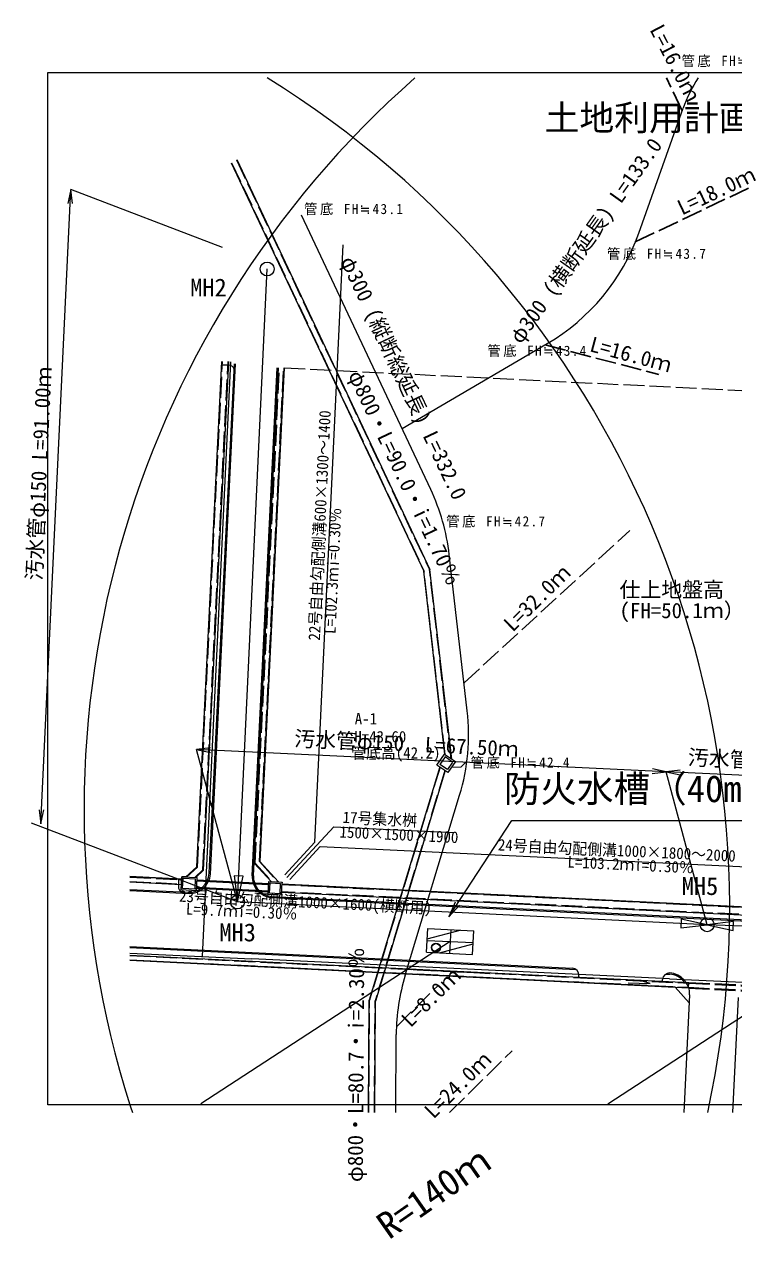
# Model space of a CAD drawing. Units: millimetres on the paper. Extents: x -6 to 420, y -39 to 310.
# Drawn here: x -5.7 to 197.9, y -38.6 to 310.2 of the extents above; entities that cross this region are included whole.
import ezdxf
from ezdxf.enums import TextEntityAlignment as Align

# ---------------------------------------------------------------- set-up
doc = ezdxf.new("R2010")
doc.units = ezdxf.units.MM
doc.linetypes.add('DASHED', pattern=[7.5, 6, -1.5])
for name, color, linetype, lineweight in [('_0-3_①．雨水', 7, 'Continuous', 9), ('_0-5_②．汚水', 7, 'Continuous', 9), ('①．道路', 7, 'Continuous', 9), ('①．雨水', 7, 'Continuous', 9), ('②．汚水', 3, 'Continuous', 9), ('③．地下', 7, 'Continuous', 9), ('⑥．新設', 5, 'Continuous', 9), ('⑦．防火', 1, 'Continuous', 9), ('造成地', 7, 'Continuous', 9)]:
    doc.layers.add(name, color=color, linetype=linetype, lineweight=lineweight)
doc.styles.add('ＭＳ ゴシック', font='')
doc.styles.get('ＭＳ ゴシック').set_extended_font_data('MS Gothic')

msp = doc.modelspace()

# ---------------------------------------------------------------- linework, layer by layer
at = {"layer": '_0-3_①．雨水'}
for p, q in [((77.608, 75.245), (85.766, 246.787)), ((69.625, 65.139), (83.138, 79.647)), ((83.138, 79.647), (117.59, 78.008)), ((69.056, 65.864), (77.608, 75.245)), ((70.521, 64.529), (79.198, 74.047)), ((79.198, 74.047), (258.833, 65.504))]:
    msp.add_line(p, q, dxfattribs=at)
at = {"layer": '_0-5_②．汚水'}
for p, q in [((-1.01, 80.567), (7.656, 262.672)), ((7.656, 262.672), (6.8, 258.708)), ((51.174, 246.041), (7.656, 262.672)), ((8.132, 258.645), (7.656, 262.672)), ((47.741, 102.376), (43.714, 101.9)), ((55.452, 58.093), (43.714, 101.9)), ((178.52, 95.485), (43.714, 101.9)), ((43.714, 101.9), (47.678, 101.044)), ((174.493, 95.009), (178.52, 95.485)), ((178.52, 95.485), (174.556, 96.341)), ((182.547, 95.961), (178.52, 95.485)), ((190.289, 51.562), (178.52, 95.485)), ((256.357, 91.781), (178.52, 95.485)), ((178.52, 95.485), (182.484, 94.629)), ((-1.486, 84.595), (-1.01, 80.567)), ((-1.01, 80.567), (-0.154, 84.531)), ((55.452, 58.093), (-3.69, 80.695))]:
    msp.add_line(p, q, dxfattribs=at)
at = {"layer": '①．道路'}
for p, q in [((52.58, 212.278), (50.891, 212.308)), ((52.891, 212.263), (52.552, 212.28)), ((43.785, 68.153), (40.627, 65.291)), ((61.885, 69.74), (67.202, 63.871)), ((39.408, 64.64), (24.579, 65.371)), ((38.585, 61.988), (38.665, 64.677)), ((39.443, 65.35), (39.408, 64.64)), ((40.627, 65.291), (39.443, 65.35)), ((67.202, 63.871), (68.243, 63.82)), ((68.243, 63.82), (68.214, 63.22)), ((68.214, 63.22), (274.37, 53.058)), ((24.579, 61.727), (41.168, 60.909)), ((24.579, 61.367), (41.567, 60.529)), ((65.378, 59.355), (419.823, 41.883)), ((65.395, 59.715), (419.841, 42.242)), ((24.579, 45.352), (151.557, 39.106)), ((24.579, 44.987), (152.707, 38.671)), ((181.08, 33.628), (24.579, 41.343)), ((153.439, 36.669), (153.456, 37.01)), ((177.409, 35.471), (177.426, 35.812)), ((178.36, 37.406), (179.504, 37.35)), ((185.108, 29.182), (181.08, 33.628)), ((185.221, 31.421), (183.555, -2.376)), ((199.198, 30.634), (197.57, -2.376))]:
    msp.add_line(p, q, dxfattribs=at)
for centre, radius, start, end in [((52.793, 210.266), 2, 357.17781, 87.1843), ((41.513, 66.739), 5.84, 266.62102, 356.61314), ((41.702, 66.53), 6.002, 268.70804, 355.64758), ((65.673, 65.348), 6, 177.17781, 267.17781), ((65.673, 65.348), 5.64, 177.17781, 267.17781), ((40.494, 62.585), 2, 194.63542, 267.17781), ((151.458, 37.109), 2, 357.17781, 87.17781), ((179.423, 35.712), 2, 87.17781, 177.13799), ((179.226, 31.717), 5.64, 37.63925, 87.17781), ((179.226, 31.717), 6, 357.17781, 87.17781)]:
    msp.add_arc(centre, radius, start, end, dxfattribs=at)
at = {"layer": '①．雨水'}
for p, q in [((43.785, 68.153), (50.94, 213.309)), ((61.885, 69.74), (68.872, 211.475)), ((40.627, 65.291), (43.785, 68.153)), ((43.452, 65.152), (45.741, 67.227)), ((60.356, 69.193), (65.084, 63.975)), ((61.885, 69.74), (67.202, 63.871)), ((24.579, 65.371), (39.408, 64.64)), ((24.579, 63.87), (39.334, 63.142)), ((39.256, 61.554), (39.443, 65.35)), ((39.443, 65.35), (43.838, 65.133)), ((39.675, 61.934), (39.823, 64.93)), ((39.823, 64.93), (43.418, 64.753)), ((43.271, 61.757), (43.418, 64.753)), ((43.65, 61.338), (43.838, 65.133)), ((43.788, 64.134), (64.404, 63.118)), ((43.803, 64.424), (64.419, 63.408)), ((64.261, 60.211), (64.448, 64.007)), ((64.448, 64.007), (68.243, 63.82)), ((64.68, 60.591), (64.828, 63.588)), ((64.828, 63.588), (67.824, 63.44)), ((67.676, 60.444), (67.824, 63.44)), ((68.056, 60.024), (68.243, 63.82)), ((274.37, 53.058), (68.214, 63.22)), ((43.65, 61.338), (39.256, 61.554)), ((43.271, 61.757), (39.675, 61.934)), ((43.685, 62.047), (64.301, 61.03)), ((43.7, 62.336), (64.316, 61.32)), ((68.056, 60.024), (64.261, 60.211)), ((67.676, 60.444), (64.68, 60.591)), ((274.252, 50.661), (68.096, 60.823)), ((24.579, 42.845), (184.984, 34.937)), ((24.579, 41.343), (184.91, 33.439)), ((167.59, 34.925), (173.863, 34.704)), ((173.863, 34.704), (171.944, 35.226)), ((184.906, 33.359), (184.988, 35.017))]:
    msp.add_line(p, q, dxfattribs=at)
at = {"layer": '①．雨水', "linetype": 'DASHED'}
for p, q in [((45.546, 67.319), (52.742, 213.295)), ((61.732, 69.685), (68.722, 211.483)), ((40.909, 65.277), (43.98, 68.06)), ((43.169, 65.166), (45.546, 67.319)), ((60.509, 69.248), (65.295, 63.965)), ((61.732, 69.685), (66.99, 63.881)), ((24.579, 65.221), (39.401, 64.491)), ((24.579, 64.02), (39.342, 63.292)), ((274.36, 52.858), (68.204, 63.021)), ((274.262, 50.86), (68.106, 61.023)), ((24.579, 42.694), (184.976, 34.787)), ((24.579, 41.493), (184.917, 33.589)), ((104.301, 38.76), (127.829, 37.6)), ((184.988, 35.017), (204.468, 34.057)), ((184.906, 33.359), (204.386, 32.399)), ((184.917, 33.589), (204.398, 32.629)), ((184.976, 34.787), (204.457, 33.827))]:
    msp.add_line(p, q, dxfattribs=at)
at = {"layer": '②．汚水'}
for p, q in [((59.744, 149.986), (63.953, 239.881)), ((55.441, 58.093), (59.744, 149.986)), ((54.543, 65.643), (55.441, 58.093)), ((57.04, 65.526), (54.543, 65.643)), ((55.441, 58.093), (57.04, 65.526)), ((190.273, 51.562), (55.441, 58.093)), ((182.843, 53.174), (182.722, 50.677)), ((190.273, 51.562), (182.843, 53.174)), ((197.824, 52.448), (190.273, 51.562)), ((197.703, 49.951), (197.824, 52.448)), ((182.722, 50.677), (190.273, 51.562)), ((267.959, 48.378), (190.273, 51.562)), ((190.273, 51.562), (197.703, 49.951))]:
    msp.add_line(p, q, dxfattribs=at)
for centre in [(63.953, 239.881), (55.441, 58.093), (190.273, 51.562)]:
    msp.add_circle(centre, 2, dxfattribs=at)
at = {"layer": '③．地下', "linetype": 'DASHED', "lineweight": 25}
for p, q in [((183.082, 285.314), (178.593, 294.744)), ((169.643, 247.64), (202.558, 263.309)), ((143.766, 218.109), (176.38, 209.566)), ((120.475, 120.988), (168.097, 164.817)), ((101.073, 22.287), (112.929, 33.996)), ((116.31, -2.376), (134.252, 15.344))]:
    msp.add_line(p, q, dxfattribs=at)
at = {"layer": '③．地下'}
for p, q in [((170.609, 250.175), (183.332, 286.02)), ((110.912, 176.588), (73.802, 255.376)), ((102.675, 194.076), (144.357, 218.455)), ((121.396, 112.976), (116.239, 157.868)), ((121.252, 98.53), (119.606, 96.78)), ((119.606, 96.78), (116.828, 96.677)), ((103.584, 37.047), (119.22, 88.766)), ((100.878, -2.376), (101.017, 20.057))]:
    msp.add_line(p, q, dxfattribs=at)
at = {"layer": '③．地下', "color": 3}
for p, q in [((53.674, 270.325), (108.898, 153.076)), ((55.236, 271.326), (110.692, 153.587)), ((116.945, 99.146), (110.692, 153.587)), ((114.935, 100.52), (108.898, 153.076)), ((112.718, 97.432), (114.863, 100.569)), ((115.02, 99.735), (113.552, 97.589)), ((114.863, 100.569), (118, 98.424)), ((117.166, 98.268), (115.02, 99.735)), ((117.166, 98.268), (115.698, 96.121)), ((118, 98.424), (115.855, 95.287)), ((113.49, 96.904), (93.239, 29.92)), ((115.083, 95.815), (95.077, 29.643)), ((115.855, 95.287), (112.718, 97.432)), ((115.698, 96.121), (113.552, 97.589)), ((93.038, -2.376), (93.239, 29.92)), ((94.878, -2.376), (95.077, 29.643))]:
    msp.add_line(p, q, dxfattribs=at)
at = {"layer": '③．地下', "linetype": 'DASHED'}
for p, q in [((53.776, 270.39), (109.015, 153.11)), ((55.134, 271.26), (110.575, 153.553)), ((116.814, 99.235), (110.575, 153.553)), ((115.066, 100.43), (109.015, 153.11)), ((113.594, 96.833), (93.359, 29.902)), ((114.979, 95.886), (94.957, 29.661)), ((93.158, -2.376), (93.359, 29.902)), ((94.758, -2.376), (94.957, 29.661))]:
    msp.add_line(p, q, dxfattribs=at)
at = {"layer": '③．地下'}
for centre, radius, start, end in [((221.028, 272.639), 40, 146.45334, 160.4566), ((114.065, 270.247), 60, 300.32236, 340.4566), ((56.631, 151.022), 60, 6.55215, 25.22054), ((61.787, 106.13), 60, 343.17842, 6.55215), ((161.016, 19.683), 60, 163.17842, 179.64307)]:
    msp.add_arc(centre, radius, start, end, dxfattribs=at)
at = {"layer": '⑥．新設'}
for p, q in [((53.467, 213.259), (45.342, 42.415)), ((24.579, 43.402), (59.546, 41.739)), ((179.484, 36.035), (59.546, 41.739)), ((179.484, 36.035), (200.46, 35.037))]:
    msp.add_line(p, q, dxfattribs=at)
at = {"layer": '⑦．防火', "color": 5}
for p, q in [((291.433, 84.632), (161.753, 0.067)), ((116.479, 46.747), (44.977, 0.121))]:
    msp.add_line(p, q, dxfattribs=at)
at = {"layer": '⑦．防火', "color": 7}
for p, q in [((116.082, 53.857), (134.159, 81.461)), ((134.159, 81.461), (179.418, 81.463)), ((179.418, 81.463), (215.909, 81.464)), ((117.919, 58.033), (116.082, 53.857)), ((116.082, 53.857), (119.174, 57.211))]:
    msp.add_line(p, q, dxfattribs=at)
at = {"layer": '⑦．防火'}
for p, q in [((109.713, 43.671), (110.048, 50.475)), ((109.9, 47.475), (119.323, 50.017)), ((110.048, 50.475), (123.245, 49.824)), ((116.646, 50.149), (116.311, 43.345)), ((122.909, 43.02), (123.245, 49.824)), ((109.881, 47.073), (123.077, 46.422)), ((113.409, 43.489), (123.061, 46.093)), ((109.713, 43.671), (122.909, 43.02))]:
    msp.add_line(p, q, dxfattribs=at)
for radius in [1.3, 1.16]:
    msp.add_circle((112.428, 45.005), radius, dxfattribs=at)
at = {"layer": '⑦．防火', "color": 5}
for centre, start, end in [((291.433, 84.632), 131.37495, 197.62669), ((-83.282, 56.595), 347.84175, 58.26942), ((291.433, 84.632), 197.62669, 198.104)]:
    msp.add_arc(centre, 280, start, end, dxfattribs=at)
at = {"layer": '造成地'}
for p, q in [((0.989, 296.287), (419.911, 296.287)), ((0.989, -0.13), (0.989, 296.287)), ((45.741, 67.226), (52.942, 213.285)), ((47.342, 66.394), (54.554, 212.677)), ((47.687, 66.074), (54.913, 212.659)), ((52.573, 212.279), (50.884, 212.308)), ((52.884, 212.264), (52.544, 212.28)), ((52.884, 212.264), (52.544, 212.28)), ((52.891, 212.263), (52.552, 212.28)), ((59.68, 65.643), (66.872, 211.523)), ((60.04, 65.626), (67.231, 211.505)), ((68.872, 211.475), (61.885, 69.74)), ((43.785, 68.153), (40.627, 65.291)), ((40.627, 65.291), (43.785, 68.152)), ((43.452, 65.152), (45.741, 67.226)), ((60.356, 69.193), (65.084, 63.975)), ((61.885, 69.74), (67.202, 63.871)), ((61.885, 69.74), (67.202, 63.871)), ((39.408, 64.64), (24.579, 65.371)), ((24.579, 65.371), (39.408, 64.64)), ((24.579, 63.869), (39.334, 63.142)), ((38.578, 61.989), (38.657, 64.677)), ((39.256, 61.554), (39.443, 65.349)), ((39.443, 65.35), (39.408, 64.64)), ((40.627, 65.291), (39.443, 65.35)), ((39.443, 65.349), (43.838, 65.133)), ((39.675, 61.934), (39.823, 64.93)), ((39.823, 64.93), (43.418, 64.753)), ((43.271, 61.756), (43.418, 64.753)), ((43.65, 61.337), (43.838, 65.133)), ((43.788, 64.134), (64.404, 63.117)), ((43.803, 64.423), (64.419, 63.407)), ((64.261, 60.211), (64.448, 64.006)), ((64.448, 64.006), (68.243, 63.819)), ((64.68, 60.591), (64.828, 63.587)), ((64.828, 63.587), (67.824, 63.439)), ((67.202, 63.871), (68.243, 63.82)), ((67.676, 60.443), (67.824, 63.439)), ((68.056, 60.024), (68.243, 63.819)), ((68.243, 63.82), (68.214, 63.22)), ((68.214, 63.22), (274.37, 53.058)), ((274.37, 53.057), (68.214, 63.22)), ((24.579, 61.727), (41.168, 60.909)), ((24.579, 61.367), (41.567, 60.529)), ((43.65, 61.337), (39.256, 61.554)), ((43.271, 61.756), (39.675, 61.934)), ((43.685, 62.046), (64.301, 61.03)), ((43.7, 62.336), (64.316, 61.32)), ((68.056, 60.024), (64.261, 60.211)), ((67.676, 60.443), (64.68, 60.591)), ((65.378, 59.355), (419.823, 41.883)), ((65.395, 59.715), (419.841, 42.242)), ((274.252, 50.66), (68.096, 60.823)), ((24.579, 45.352), (151.557, 39.106)), ((24.579, 44.987), (152.707, 38.671)), ((24.579, 42.844), (184.984, 34.937)), ((181.08, 33.628), (24.579, 41.343)), ((24.579, 41.342), (184.91, 33.439)), ((153.439, 36.669), (153.456, 37.01)), ((167.59, 34.925), (173.863, 34.704)), ((173.863, 34.704), (171.944, 35.226)), ((177.409, 35.471), (177.426, 35.812)), ((178.36, 37.406), (179.504, 37.35)), ((184.906, 33.359), (184.988, 35.017)), ((185.108, 29.182), (181.08, 33.628)), ((185.221, 31.421), (183.555, -2.376)), ((199.198, 30.634), (197.57, -2.376)), ((419.911, -0.13), (0.989, -0.13))]:
    msp.add_line(p, q, dxfattribs=at)
at = {"layer": '造成地', "linetype": 'DASHED'}
for p, q in [((43.98, 68.06), (51.14, 213.299)), ((60.509, 69.248), (67.521, 211.491)), ((68.872, 211.475), (299.656, 200.099)), ((40.909, 65.277), (43.98, 68.06)), ((43.169, 65.165), (45.546, 67.319)), ((60.509, 69.248), (65.295, 63.965)), ((61.732, 69.685), (66.99, 63.881)), ((24.579, 65.221), (39.401, 64.49)), ((24.579, 64.019), (39.342, 63.292)), ((274.36, 52.858), (68.204, 63.02)), ((274.262, 50.86), (68.105, 61.023)), ((24.579, 42.694), (184.976, 34.787)), ((24.579, 41.493), (184.917, 33.589)), ((104.301, 38.759), (127.829, 37.599)), ((184.988, 35.017), (204.468, 34.056)), ((184.906, 33.359), (204.386, 32.399)), ((184.917, 33.589), (204.397, 32.628)), ((184.976, 34.787), (204.457, 33.827))]:
    msp.add_line(p, q, dxfattribs=at)
at = {"layer": '造成地'}
for centre, radius, start, end in [((52.786, 210.266), 2, 357.17781, 87.1843), ((52.786, 210.266), 2, 357.17781, 87.1843), ((52.793, 210.266), 2, 357.17781, 87.1843), ((41.513, 66.739), 5.84, 266.62102, 356.61314), ((41.702, 66.53), 6.002, 268.70804, 355.64758), ((65.673, 65.348), 6, 177.17781, 267.17781), ((65.673, 65.348), 5.64, 177.17781, 267.17781), ((40.487, 62.585), 2, 194.63542, 267.17781), ((151.458, 37.109), 2, 357.17781, 87.17781), ((179.423, 35.712), 2, 87.17781, 177.13799), ((179.226, 31.717), 5.64, 37.63925, 87.17781), ((179.226, 31.717), 6, 357.17781, 87.17781)]:
    msp.add_arc(centre, radius, start, end, dxfattribs=at)

# ---------------------------------------------------------------- texts
at = {"layer": '_0-3_①．雨水', "style": 'ＭＳ ゴシック', "width": 0.95}
for s, rotation, p in [('22号自由勾配側溝600×1300～1400', 87.277, (80.085, 133.054)), (' L=102.3ｍi=0.30％', 87.277, (84.48, 132.845)), ('17号集水桝', 357.277, (85.53, 79.826)), ('1500×1500×1900', 357.277, (84.646, 75.634)), ('24号自由勾配側溝1000×1800～2000', 357.277, (130.088, 71.923)), (' L=103.2ｍi=0.30％', 357.277, (147.948, 67.12)), ('23号自由勾配側溝1000×1600(横断用)', 357.277, (38.59, 57.208)), (' L=9.7ｍi=0.30％', 357.277, (38.418, 53.613))]:
    msp.add_text(s, height=3.299, rotation=rotation, dxfattribs=at).set_placement(p, align=Align.BOTTOM_LEFT)
at = {"layer": '_0-5_②．汚水', "style": 'ＭＳ ゴシック'}
for s, rotation, p in [('汚水管φ150 L=91.00ｍ', 87.275, (0.533, 150.297)), ('汚水管φ150  L=67.50ｍ', 357.275, (71.609, 101.574)), ('汚水管φ150  L=38.80ｍ', 357.275, (184.599, 96.197))]:
    msp.add_text(s, height=4.399, rotation=rotation, dxfattribs=at).set_placement(p, align=Align.BOTTOM_LEFT)
at = {"layer": '①．道路', "style": 'ＭＳ ゴシック'}
for s, p in [('仕上地盤高 ', (165.095, 144.283)), ('(FH=50.1ｍ）', (165.095, 138.283))]:
    msp.add_text(s, height=4.399, rotation=0.002, dxfattribs=at).set_placement(p, align=Align.BOTTOM_LEFT)
at = {"layer": '②．汚水', "style": 'ＭＳ ゴシック'}
for s, p in [('MH2', (41.883, 230.463)), ('MH5', (182.976, 58.558)), ('MH3', (50.266, 45.248))]:
    msp.add_text(s, height=5.132, dxfattribs=at).set_placement(p, align=Align.BOTTOM_LEFT)
at = {"layer": '③．地下', "color": 1, "style": 'ＭＳ ゴシック'}
for s, rotation, p in [('L=16.0ｍ', 297.503, (172.477, 308.039)), ('L=18.0ｍ', 25.46, (183.601, 254.025)), ('L=16.0ｍ', 345.005, (155.925, 215.035)), ('L=32.0ｍ', 44.643, (135.379, 134.489)), ('L=8.0ｍ', 44.643, (106.007, 20.889)), ('L=24.0ｍ', 44.643, (112.646, -5.357))]:
    msp.add_text(s, height=4.399, rotation=rotation, dxfattribs=at).set_placement(p, align=Align.BOTTOM_LEFT)
at = {"layer": '③．地下', "style": 'ＭＳ ゴシック'}
for s, rotation, p in [('φ300 (横断延長) L=133.0', 54.594, (137.876, 217.264)), ('φ300 (縦断総延長) L=332.0', 295.221, (83.681, 241.707)), ('φ800・L=90.0・i=1.70％', 295.221, (85.88, 208.939)), ('φ800・L=80.7・i=2.30％', 89.643, (92.743, -22.36))]:
    msp.add_text(s, height=4.399, rotation=rotation, dxfattribs=at).set_placement(p, align=Align.BOTTOM_LEFT)
at = {"layer": '③．地下', "style": 'ＭＳ ゴシック', "width": 0.95}
for s, p in [('A-1', (89.11, 108.082)), ('H=43.60', (88.98, 102.923)), ('管底高(42.2)', (88.071, 98.284))]:
    msp.add_text(s, height=3.299, rotation=0.002, dxfattribs=at).set_placement(p, align=Align.BOTTOM_LEFT)
at = {"layer": '③．地下', "char_height": 2.933, "attachment_point": 7, "rotation": 0.002, "style": 'ＭＳ ゴシック'}
for s, insert in [('\\T1.2;\\W0.95;管底\\~FH≒44.8', (182.902, 297.853)), ('\\T1.2;\\W0.95;管底\\~FH≒43.1', (74.582, 255.324)), ('\\T1.2;\\W0.95;管底\\~FH≒43.7', (161.524, 242.466)), ('\\T1.2;\\W0.95;管底\\~FH≒43.4', (127.191, 214.611)), ('\\T1.2;\\W0.95;管底\\~FH≒42.7', (115.378, 165.617)), ('\\T1.2;\\W0.95;管底\\~FH≒42.4', (122.387, 96.371))]:
    msp.add_mtext(s, dxfattribs=dict(at, insert=insert))
at = {"layer": '⑦．防火', "color": 7, "style": 'ＭＳ ゴシック'}
for s, rotation, p in [('防火水槽（40m3）', 0.002, (131.909, 84.461)), ('R=140ｍ', 35.002, (100.271, -40.918))]:
    msp.add_text(s, height=7.698, rotation=rotation, dxfattribs=at).set_placement(p, align=Align.BOTTOM_LEFT)
at = {"layer": '造成地', "style": 'ＭＳ ゴシック'}
msp.add_text('土地利用計画図面', height=7.331, rotation=0.002, dxfattribs=at).set_placement((143.585, 277.444), align=Align.BOTTOM_LEFT)

doc.saveas('drawing.dxf')
